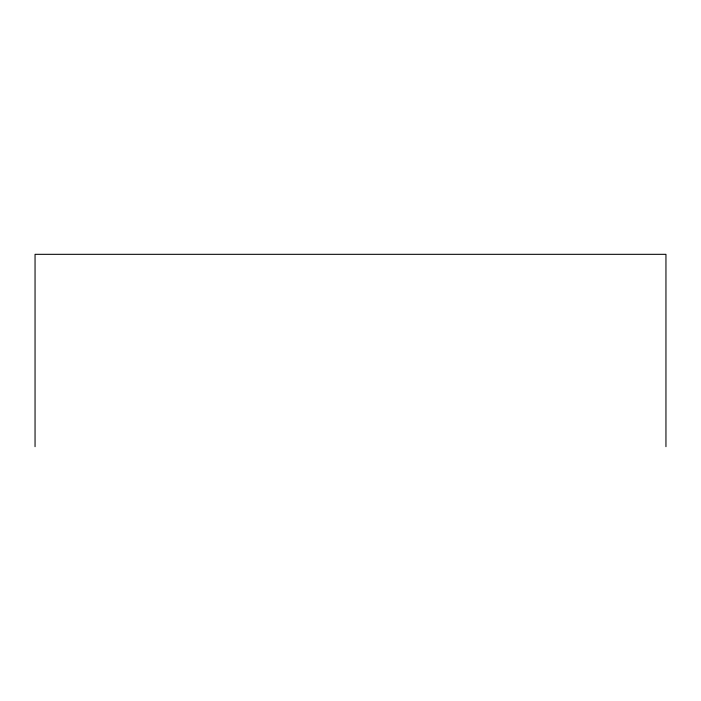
<?xml version="1.0" encoding="UTF-8"?>
<svg xmlns="http://www.w3.org/2000/svg" width="701" height="701" viewBox="0 0 701 701"><rect width="100%" height="100%" fill="white"/><g stroke="black" fill="none" stroke-linecap="round" stroke-linejoin="round"><path stroke-width="1.05" d="M665.95 446.677L665.95 254.323L35.05 254.323L35.05 446.677"/></g></svg>
